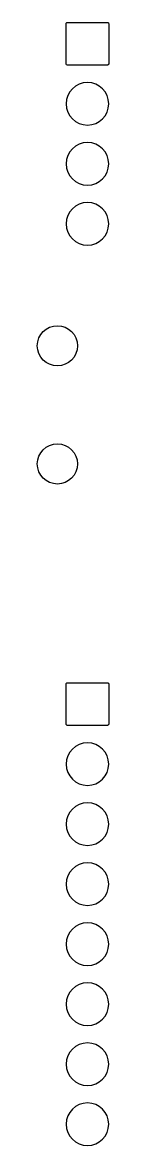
# Model space of a CAD drawing. Extents: x 124.2 to 179.3, y -122.2 to -74.7.
# Drawn here: x 176.31 to 179.34, y -122.19 to -74.66 of the extents above.
import ezdxf

# ---------------------------------------------------------------- set-up
doc = ezdxf.new("R2010")
doc.units = 0
doc.layers.add('BLACK', color=7, linetype='CONTINUOUS')

msp = doc.modelspace()

# ---------------------------------------------------------------- linework, layer by layer
at = {"layer": 'BLACK', "linetype": 'CONTINUOUS'}
for p, q in [((177.534, -74.715), (177.538, -74.6955)), ((177.534, -76.415), (177.534, -74.715)), ((177.538, -74.6955), (177.549, -74.6789)), ((177.549, -74.6789), (177.565, -74.6679)), ((177.565, -74.6679), (177.585, -74.664)), ((177.585, -74.664), (179.285, -74.664)), ((179.285, -74.664), (179.305, -74.6679)), ((179.305, -74.6679), (179.321, -74.6789)), ((179.321, -74.6789), (179.332, -74.6955)), ((179.332, -74.6955), (179.336, -74.715)), ((179.336, -74.715), (179.336, -76.415)), ((177.538, -76.4345), (177.534, -76.415)), ((177.549, -76.4511), (177.538, -76.4345)), ((177.565, -76.4621), (177.549, -76.4511)), ((177.585, -76.466), (177.565, -76.4621)), ((179.285, -76.466), (177.585, -76.466)), ((179.305, -76.4621), (179.285, -76.466)), ((179.321, -76.4511), (179.305, -76.4621)), ((179.332, -76.4345), (179.321, -76.4511)), ((179.336, -76.415), (179.332, -76.4345)), ((177.534, -102.655), (177.538, -102.635)), ((177.538, -102.635), (177.549, -102.619)), ((177.549, -102.619), (177.565, -102.608)), ((177.565, -102.608), (177.585, -102.604)), ((177.585, -102.604), (179.285, -102.604)), ((179.285, -102.604), (179.305, -102.608)), ((179.305, -102.608), (179.321, -102.619)), ((179.321, -102.619), (179.332, -102.635)), ((179.332, -102.635), (179.336, -102.655)), ((177.534, -104.355), (177.534, -102.655)), ((179.336, -102.655), (179.336, -104.355)), ((177.538, -104.375), (177.534, -104.355)), ((177.549, -104.391), (177.538, -104.375)), ((177.565, -104.402), (177.549, -104.391)), ((177.585, -104.406), (177.565, -104.402)), ((179.285, -104.406), (177.585, -104.406)), ((179.305, -104.402), (179.285, -104.406)), ((179.321, -104.391), (179.305, -104.402)), ((179.332, -104.375), (179.321, -104.391)), ((179.336, -104.355), (179.332, -104.375))]:
    msp.add_line(p, q, dxfattribs=at)
at = {"layer": 'BLACK'}
for centre in [(177.165, -88.345), (177.165, -93.345)]:
    msp.add_circle(centre, 0.851, dxfattribs=at)
for centre, start, end in [((178.435, -78.105), 360, 540), ((178.435, -78.105), 180, 360), ((178.435, -80.645), 360, 540), ((178.435, -80.645), 180, 360), ((178.435, -83.185), 360, 540), ((178.435, -83.185), 180, 360), ((178.435, -106.045), 360, 540), ((178.435, -106.045), 180, 360), ((178.435, -108.585), 360, 540), ((178.435, -108.585), 180, 360), ((178.435, -111.125), 360, 540), ((178.435, -111.125), 180, 360), ((178.435, -113.665), 360, 540), ((178.435, -113.665), 180, 360), ((178.435, -116.205), 360, 540), ((178.435, -116.205), 180, 360), ((178.435, -118.745), 360, 540), ((178.435, -118.745), 180, 360), ((178.435, -121.285), 360, 540), ((178.435, -121.285), 180, 360)]:
    msp.add_arc(centre, 0.901, start, end, dxfattribs=at)

doc.saveas('drawing.dxf')
